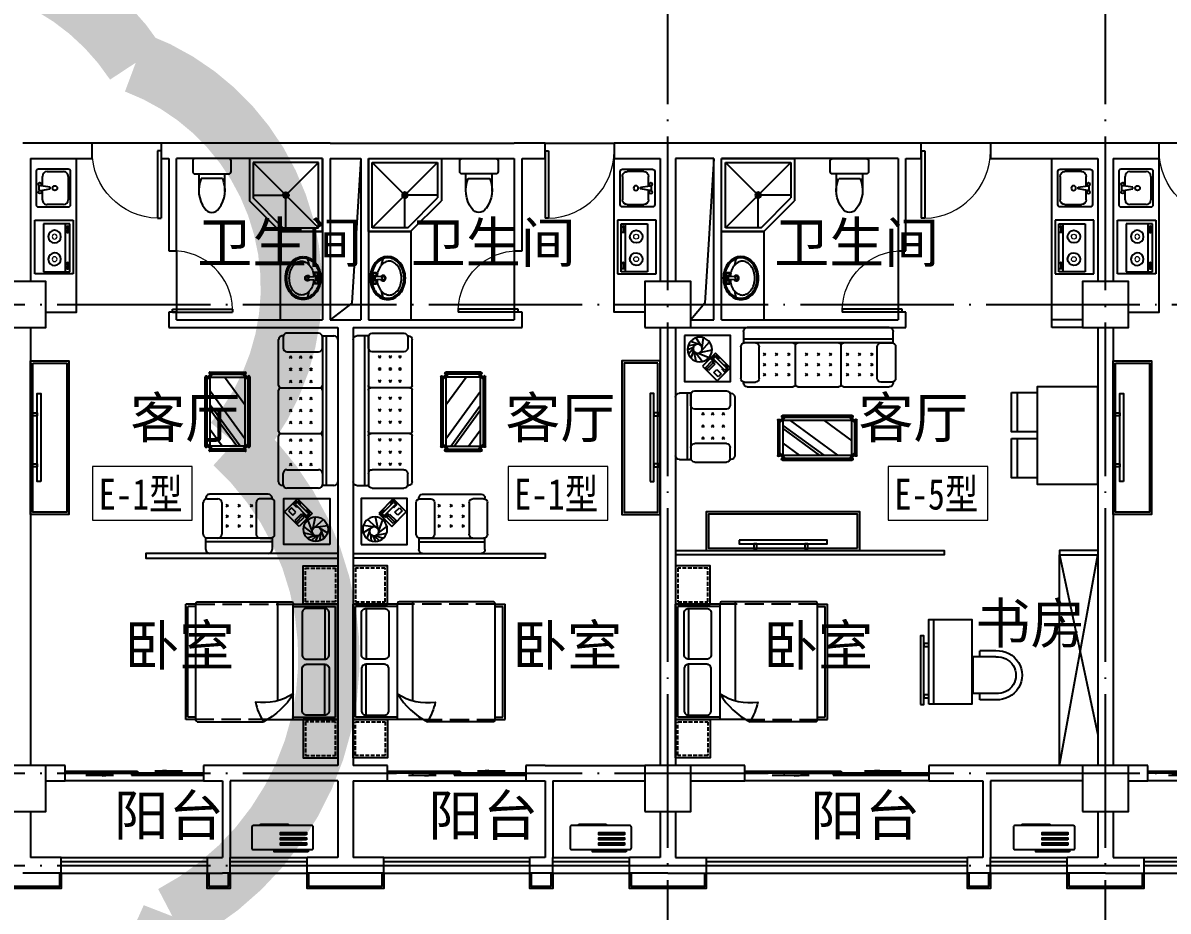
# Model space of a CAD drawing. Extents: x 122060 to 300410, y -425997 to -174060.
# Drawn here: x 162498 to 177412, y -340097 to -328535 of the extents above; entities that cross this region are included whole.
import ezdxf

# ---------------------------------------------------------------- set-up
doc = ezdxf.new("R2010")
doc.units = 0
doc.header["$LTSCALE"] = 1000
doc.header["$MEASUREMENT"] = 0
doc.linetypes.add('DASH', pattern=[0.35, 0.25, -0.1])
doc.linetypes.add('DOTE', pattern=[2.42, 2, -0.2, 0.02, -0.2])
doc.layers.get('0').update_dxf_attribs({"linetype": 'CONTINUOUS'})
for name, color, linetype in [('BALCONY', 6, 'CONTINUOUS'), ('DOTE', 1, 'CONTINUOUS'), ('WALL', 255, 'CONTINUOUS'), ('WINDOW', 4, 'CONTINUOUS'), ('WR-COLUMN', 255, 'CONTINUOUS'), ('WR-WALL', 255, 'CONTINUOUS'), ('低层建筑', 7, 'CONTINUOUS'), ('厨卫', 8, 'CONTINUOUS'), ('家具', 8, 'CONTINUOUS'), ('平面填充', 251, 'CONTINUOUS'), ('平面看线', 8, 'CONTINUOUS'), ('石材', 41, 'CONTINUOUS'), ('空调', 8, 'CONTINUOUS')]:
    doc.layers.add(name, color=color, linetype=linetype)
doc.layers.add('PUB_TEXT', color=7, linetype='CONTINUOUS', lineweight=0)
doc.styles.add('dim_font', font='SIMPLEX.shx', dxfattribs={"width": 0.8})
doc.styles.get("Standard").update_dxf_attribs({"font": 'GBENOR', "bigfont": 'GBCBIG'})
doc.styles.add('宋体', font='SimSun.ttf')
doc.styles.add('黑体', font='SIMHEI.TTF', dxfattribs={"width": 0.8})

# ---------------------------------------------------------------- blocks, each defined once
blk = doc.blocks.new('A$C2FB07499')
at = {"layer": '家具', "ltscale": 0.5}
blk.add_lwpolyline([(500, 0), (0, 0), (0, 2000), (500, 2000)], close=True, dxfattribs=at)
at = {"layer": '家具', "color": 251, "ltscale": 40}
for points in [[(470, 30), (30, 30), (30, 1970), (470, 1970)], [(368, 1572), (415, 1572), (415, 428), (368, 428)], [(415, 1381), (480, 1381), (480, 1343), (415, 1343)], [(415, 717), (480, 717), (480, 679), (415, 679)]]:
    blk.add_lwpolyline(points, close=True, dxfattribs=at)
blk = doc.blocks.new('safedgdhgfh')
at = {"layer": '厨卫', "linetype": 'Continuous'}
for p, q in [((-352, -356), (-352, 344)), ((-352, 344), (148, 344)), ((148, 344), (148, -356)), ((148, -356), (-352, -356))]:
    blk.add_line(p, q, dxfattribs=at)
at = {"layer": '厨卫'}
for p, q in [((103, 293), (-239, 293)), ((-239, 293), (-239, -330)), ((47, -330), (47, 293)), ((103, -330), (103, 293)), ((-239, -330), (103, -330))]:
    blk.add_line(p, q, dxfattribs=at)
at = {"layer": '厨卫', "lineweight": 13}
for p, q in [((70, 176), (81, 176)), ((71, 268), (81, 268)), ((96, 251), (79, 251)), ((79, 251), (79, 186)), ((79, 186), (96, 186)), ((96, 186), (96, 251)), ((70, -297), (81, -297)), ((71, -205), (81, -205)), ((79, -222), (79, -287)), ((96, -222), (79, -222)), ((79, -287), (96, -287)), ((96, -287), (96, -222))]:
    blk.add_line(p, q, dxfattribs=at)
for points in [[(71, 268, 0.259034), (67, 266, 0.076276), (63, 254, 0.036515), (60, 241, 0.026615), (59, 222, 0.026615), (60, 203, 0.036515), (63, 189, 0.076276), (67, 178, 0.259034), (71, 176, 0.078462), (72, 176, 0.056762)], [(81, 268, 0.259034), (78, 266, 0.076276), (73, 254, 0.036515), (71, 241, 0.026615), (70, 222, 0.026615), (71, 203, 0.036515), (73, 189, 0.076276), (78, 178, 0.259034), (81, 176, 0.259034), (85, 178, 0.056762), (89, 186, 0.036515)], [(91, 251, 0.008736), (90, 254, 0.076276), (85, 266, 0.259034), (81, 268, 0.259034)], [(71, -205, 0.259034), (67, -207, 0.076276), (63, -219, 0.036515), (60, -232, 0.026615), (59, -251, 0.026615), (60, -270, 0.036515), (63, -284, 0.076276), (67, -295, 0.259034), (71, -297, 0.078462), (72, -297, 0.056762)], [(81, -205, 0.259034), (78, -207, 0.076276), (73, -219, 0.036515), (71, -232, 0.026615), (70, -251, 0.026615), (71, -270, 0.036515), (73, -284, 0.076276), (78, -295, 0.259034), (81, -297, 0.259034), (85, -295, 0.056762), (89, -287, 0.036515)], [(91, -222, 0.008736), (90, -219, 0.076276), (85, -207, 0.259034), (81, -205, 0.259034)]]:
    blk.add_lwpolyline(points, format="xyb", dxfattribs=at)
at = {"layer": '厨卫', "linetype": 'Continuous'}
for centre, start, end in [((-94, 128), 270, 269.036), ((-94, -165), 90.964, 90)]:
    blk.add_arc(centre, 82.5, start, end, dxfattribs=at)
at = {"layer": '厨卫', "linetype": 'Continuous', "lineweight": 13}
for centre, start, end in [((-94, 128), 270, 269.3468), ((-94, -165), 90.6532, 90)]:
    blk.add_arc(centre, 31.6, start, end, dxfattribs=at)
blk = doc.blocks.new('dgfgf')
at = {"layer": '家具'}
blk.add_lwpolyline([(7597, -62676), (7147, -62676), (7147, -63176), (7597, -63176), (7597, -62676), (7517, -62676)], dxfattribs=at)
at = {"layer": '家具', "color": 251, "linetype": 'DASH', "ltscale": 0.2}
blk.add_lwpolyline([(7567, -62706), (7177, -62706), (7177, -63146), (7567, -63146)], close=True, dxfattribs=at)
blk = doc.blocks.new('A$C72813290')
at = {"layer": '家具'}
for p, q in [((579, 2000), (0, 2000)), ((0, 500), (0, 2000)), ((30, 530), (30, 1970)), ((579, 1970), (30, 1970)), ((170, 1945), (170, 1283)), ((579, 500), (579, 2010)), ((1830, 2030), (599, 2030)), ((779, 753), (779, 2030)), ((1850, 500), (1850, 2000)), ((1850, 2000), (1980, 2000)), ((1850, 1970), (1950, 1970)), ((1950, 530), (1950, 1970)), ((1980, 500), (1980, 2000)), ((170, 555), (170, 1217)), ((912, 500), (0, 500)), ((579, 530), (30, 530)), ((1830, 470), (967, 470)), ((1850, 530), (1950, 530)), ((1850, 500), (1980, 500))]:
    blk.add_line(p, q, dxfattribs=at)
at = {"layer": '家具', "linetype": 'DASH'}
for p, q in [((1850, 2000), (579, 2000)), ((912, 500), (1850, 500))]:
    blk.add_line(p, q, dxfattribs=at)
at = {"layer": '家具'}
for points in [[(170, 1945), (405, 1945, -0.414214), (465, 1885), (465, 1343, -0.414214), (405, 1283), (170, 1283, -0.414214), (110, 1343), (110, 1885, -0.414214)], [(170, 555), (405, 555, 0.414214), (465, 615), (465, 1157, 0.414214), (405, 1217), (170, 1217, 0.414214), (110, 1157), (110, 615, 0.414214)]]:
    blk.add_lwpolyline(points, format="xyb", close=True, dxfattribs=at)
blk.add_lwpolyline([(579, 833, 0.180302), (1071, 725, -0.088637), (967, 470, 28871.271551)], format="xyb", dxfattribs=at)
for centre, radius, start, end in [((599, 2010), 20, 90, 180), ((1819, 2001), 30.7, 357.6884, 69.6917), ((1392, 1313), 944, 210.6075, 243.2773), ((1819, 499), 30.7, 290.3566, 2.3152)]:
    blk.add_arc(centre, radius, start, end, dxfattribs=at)
blk.add_blockref('dgfgf', (-7147, 65176), dxfattribs=at)
at = {"layer": '家具', "xscale": -1, "rotation": 180}
blk.add_blockref('dgfgf', (-7147, -62676), dxfattribs=at)
blk = doc.blocks.new('asfdgdfhfgj')
at = {"layer": '家具'}
for p, q in [((253, 470), (-697, 470)), ((-697, 470), (-697, -80)), ((253, -480), (253, 470)), ((203, 420), (-647, 420)), ((-647, 420), (-647, -42)), ((-647, 420), (203, -430)), ((203, 420), (-196, 22)), ((203, -430), (203, 420)), ((-222, -5), (-222, 20)), ((-297, -480), (-697, -80)), ((-647, -5), (-260, -5)), ((-260, -430), (-647, -42)), ((-247, -5), (-222, -5)), ((-222, -5), (-197, -5)), ((-222, -30), (-222, -5)), ((-222, -430), (-222, -42)), ((-260, -430), (203, -430)), ((-297, -480), (253, -480))]:
    blk.add_line(p, q, dxfattribs=at)
for radius in [37.5, 25]:
    blk.add_circle((-222, -5), radius, dxfattribs=at)
blk = doc.blocks.new('asfdfgfhfg')
at = {"layer": '家具'}
for p, q in [((-4, 1795), (759, 1795)), ((-54, 1595), (-54, 1745)), ((-54, 1645), (809, 1645)), ((809, 1745), (809, 1592)), ((-87, 1545), (-87, 1134)), ((-54, 1595), (809, 1595)), ((102, 1595), (-37, 1595)), ((152, 1134), (152, 1545)), ((602, 1134), (602, 1545)), ((652, 1595), (792, 1595)), ((842, 1545), (842, 1134)), ((-575, 1274), (-405, 1443)), ((-386, 1406), (-471, 1321)), ((-452, 1302), (-367, 1387)), ((-433, 1283), (-348, 1368)), ((-405, 1443), (-216, 1255)), ((-348, 1368), (-386, 1406)), ((198, 1453), (229, 1423)), ((229, 1453), (198, 1423)), ((356, 1453), (386, 1423)), ((386, 1453), (356, 1423)), ((514, 1453), (544, 1423)), ((544, 1453), (514, 1423)), ((-386, 1085), (-575, 1274)), ((-556, 1274), (-509, 1227)), ((-504, 1326), (-551, 1278)), ((-551, 1278), (-509, 1236)), ((-532, 1278), (-504, 1307)), ((-532, 1278), (-381, 1128)), ((-509, 1236), (-499, 1245)), ((-509, 1227), (-495, 1241)), ((-462, 1283), (-504, 1326)), ((-353, 1156), (-504, 1307)), ((-452, 1283), (-499, 1330)), ((-471, 1321), (-433, 1283)), ((-471, 1274), (-462, 1283)), ((-466, 1269), (-452, 1283)), ((-216, 1255), (-386, 1085)), ((-386, 1189), (-377, 1198)), ((-377, 1198), (-334, 1156)), ((-325, 1297), (-363, 1260)), ((-363, 1260), (-306, 1203)), ((-268, 1241), (-325, 1297)), ((-306, 1203), (-268, 1241)), ((198, 1326), (229, 1296)), ((229, 1326), (198, 1296)), ((356, 1326), (386, 1296)), ((386, 1326), (356, 1296)), ((514, 1326), (544, 1296)), ((544, 1326), (514, 1296)), ((-424, 1151), (-414, 1161)), ((-381, 1109), (-424, 1151)), ((-334, 1156), (-381, 1109)), ((-381, 1128), (-353, 1156)), ((-54, 1084), (-54, 1075)), ((-37, 1084), (102, 1084)), ((198, 1189), (229, 1159)), ((229, 1189), (198, 1159)), ((386, 1189), (356, 1159)), ((356, 1189), (386, 1159)), ((514, 1189), (544, 1159)), ((544, 1189), (514, 1159)), ((792, 1084), (652, 1084)), ((809, 1084), (809, 1075)), ((-859, 912), (-706, 912)), ((-759, -1038), (-759, 912)), ((-709, -1038), (-709, 912)), ((-709, 755), (-709, 896)), ((-659, 946), (-247, 946)), ((-197, 912), (-189, 912)), ((-197, 896), (-197, 755)), ((-4, 1025), (759, 1025)), ((-909, -988), (-909, 862)), ((-139, 862), (-139, 264)), ((-247, 705), (-659, 705)), ((-546, 651), (-576, 620)), ((-546, 620), (-576, 651)), ((-409, 651), (-439, 620)), ((-409, 620), (-439, 651)), ((-282, 651), (-312, 620)), ((-282, 620), (-312, 651)), ((-546, 463), (-576, 493)), ((-546, 493), (-576, 463)), ((-409, 493), (-439, 463)), ((-409, 463), (-439, 493)), ((-282, 493), (-312, 463)), ((-282, 463), (-312, 493)), ((287, 455), (287, 450)), ((297, 465), (756, 465)), ((766, 455), (766, 450)), ((-546, 335), (-576, 305)), ((-546, 305), (-576, 335)), ((-409, 335), (-439, 305)), ((-409, 305), (-439, 335)), ((-282, 335), (-312, 305)), ((-282, 305), (-312, 335)), ((236, -505), (236, 404)), ((246, 414), (251, 414)), ((261, 368), (333, 440)), ((261, 396), (305, 440)), ((261, -505), (261, 404)), ((297, 440), (756, 440)), ((301, 305), (751, -315)), ((364, 400), (751, -134)), ((407, 400), (751, -75)), ((595, 400), (751, 185)), ((791, 368), (719, 440)), ((791, 396), (747, 440)), ((791, 404), (791, -505)), ((806, 414), (801, 414)), ((816, 404), (816, -505)), ((-169, 235), (-679, 235)), ((-139, 206), (-139, -332)), ((-546, 75), (-576, 105)), ((-546, 105), (-576, 75)), ((-409, 75), (-439, 105)), ((-409, 105), (-439, 75)), ((-282, 75), (-312, 105)), ((-282, 105), (-312, 75)), ((-546, -52), (-576, -82)), ((-546, -82), (-576, -52)), ((-409, -82), (-439, -52)), ((-409, -52), (-439, -82)), ((-282, -82), (-312, -52)), ((-282, -52), (-312, -82)), ((301, -138), (565, -500)), ((-546, -240), (-576, -210)), ((-546, -210), (-576, -240)), ((-409, -240), (-439, -210)), ((-409, -210), (-439, -240)), ((-282, -240), (-312, -210)), ((-282, -210), (-312, -240)), ((-169, -361), (-679, -361)), ((-546, -431), (-576, -461)), ((-546, -461), (-576, -431)), ((-409, -431), (-439, -461)), ((-409, -461), (-439, -431)), ((-282, -431), (-312, -461)), ((-282, -461), (-312, -431)), ((-139, -390), (-139, -988)), ((-546, -619), (-576, -588)), ((-546, -588), (-576, -619)), ((-409, -588), (-439, -619)), ((-409, -619), (-439, -588)), ((-282, -588), (-312, -619)), ((-282, -619), (-312, -588)), ((246, -515), (251, -515)), ((261, -468), (333, -540)), ((261, -496), (305, -540)), ((287, -555), (287, -550)), ((756, -540), (297, -540)), ((756, -565), (297, -565)), ((791, -468), (719, -540)), ((791, -496), (747, -540)), ((766, -555), (766, -550)), ((806, -515), (801, -515)), ((-709, -881), (-709, -1021)), ((-247, -831), (-659, -831)), ((-546, -746), (-576, -776)), ((-546, -776), (-576, -746)), ((-409, -746), (-439, -776)), ((-409, -776), (-439, -746)), ((-282, -746), (-312, -776)), ((-282, -776), (-312, -746)), ((-197, -1021), (-197, -881)), ((-709, -1038), (-859, -1038)), ((-197, -1038), (-189, -1038)), ((-659, -1071), (-247, -1071))]:
    blk.add_line(p, q, dxfattribs=at)
at = {"layer": '家具', "color": 6}
for p, q in [((-677, 1466), (-777, 1525)), ((-694, 1502), (-729, 1600)), ((-683, 1543), (-673, 1632)), ((-651, 1566), (-616, 1640)), ((-632, 1568), (-564, 1629)), ((-611, 1564), (-511, 1595)), ((-598, 1556), (-471, 1530)), ((-581, 1533), (-467, 1445)), ((-575, 1501), (-521, 1357)), ((-649, 1450), (-776, 1433)), ((-609, 1454), (-722, 1355)), ((-583, 1478), (-618, 1320))]:
    blk.add_line(p, q, dxfattribs=at)
at = {"layer": '家具'}
for points in [[(-805, 1679), (-205, 1679), (-205, 1079), (-805, 1079)], [(301, 400), (751, 400), (751, -500), (301, -500)]]:
    blk.add_lwpolyline(points, close=True, dxfattribs=at)
at = {"layer": '家具', "color": 6}
for centre, radius in [((-623, 1480), 160), ((-634, 1508), 60)]:
    blk.add_circle(centre, radius, dxfattribs=at)
at = {"layer": '家具'}
for centre, radius, start, end in [((-4, 1745), 50, 90, 180), ((759, 1745), 50, 0, 90), ((-37, 1545), 50, 90, 180), ((102, 1545), 50, 0, 90), ((652, 1545), 50, 90, 180), ((792, 1545), 50, 0, 90), ((-37, 1134), 50, 180, 270), ((-4, 1075), 50, 180, 270), ((102, 1134), 50, 270, 0), ((652, 1134), 50, 180, 270), ((759, 1075), 50, 270, 0), ((792, 1134), 50, 270, 0), ((-859, 862), 50, 90, 180), ((-659, 896), 50, 90, 180), ((-247, 896), 50, 0, 90), ((-189, 862), 50, 0, 90), ((-659, 755), 50, 180, 270), ((-247, 755), 50, 270, 0), ((297, 455), 10, 90, 180), ((297, 450), 10, 180, 270), ((756, 455), 10, 0, 90), ((756, 450), 10, 270, 0), ((246, 404), 10, 90, 180), ((251, 404), 10, 0, 90), ((801, 404), 10, 90, 180), ((806, 404), 10, 0, 90), ((-679, 265), 30, 180, 270), ((-679, 205), 30, 90, 180), ((-169, 265), 30, 270, 0), ((-169, 205), 30, 0, 90), ((-679, -331), 30, 180, 270), ((-679, -391), 30, 90, 180), ((-169, -331), 30, 270, 0), ((-169, -391), 30, 0, 90), ((246, -505), 10, 180, 270), ((251, -505), 10, 270, 0), ((297, -550), 10, 90, 180), ((297, -555), 10, 180, 270), ((756, -550), 10, 0, 90), ((756, -555), 10, 270, 0), ((801, -505), 10, 180, 270), ((806, -505), 10, 270, 0), ((-659, -881), 50, 90, 180), ((-247, -881), 50, 0, 90), ((-859, -988), 50, 180, 270), ((-659, -1021), 50, 180, 270), ((-247, -1021), 50, 270, 0), ((-189, -988), 50, 270, 0)]:
    blk.add_arc(centre, radius, start, end, dxfattribs=at)
at = {"layer": '家具', "style": 'dim_font', "width": 0.8, "flags": 9}
for tag, p, rotation in [('YSIZE', (377, 1795), 180), ('XSIZE', (377, 1795), 180), ('YSIZE', (-909, -63), 270), ('XSIZE', (-909, -63), 270)]:
    blk.add_attdef(tag, p, '', height=0.5, rotation=rotation, dxfattribs=at)
blk = doc.blocks.new('空调机')
at = {"layer": '空调', "color": 8}
for p, q in [((2416486, -275315), (2416486, -275325)), ((2416849, -275305), (2416496, -275305)), ((2416859, -275325), (2416859, -275315))]:
    blk.add_line(p, q, dxfattribs=at)
blk.add_lwpolyline([(2416186, -275325), (2416946, -275325, -0.414214), (2416966, -275345), (2416966, -275615, -0.414214), (2416946, -275635), (2416186, -275635, -0.414214), (2416166, -275615), (2416166, -275345, -0.414214)], format="xyb", close=True, dxfattribs=at)
for points in [[(2416256, -275445), (2416592, -275445), (2416592, -275416), (2416256, -275416)], [(2416256, -275511), (2416592, -275511), (2416592, -275482), (2416256, -275482)], [(2416256, -275577), (2416592, -275577), (2416592, -275548), (2416256, -275548)], [(2416235, -275664), (2416675, -275664), (2416675, -275649), (2416235, -275649)]]:
    blk.add_lwpolyline(points, close=True, dxfattribs=at)
for centre, start, end in [((2416496, -275315), 90, 180), ((2416849, -275315), 0, 90)]:
    blk.add_arc(centre, 10, start, end, dxfattribs=at)
blk = doc.blocks.new('asfrdsgdfh')
at = {"layer": '家具'}
for p, q in [((550, 564), (550, 53)), ((550, -36), (550, -547))]:
    blk.add_line(p, q, dxfattribs=at)
for points in [[(-502, 636), (291, 636), (291, -628), (-502, -628), (-502, 636)], [(622, 564), (291, 564)], [(291, 53), (622, 53), (622, 564)], [(622, -36), (291, -36)], [(291, -547), (622, -547), (622, -36)]]:
    blk.add_lwpolyline(points, dxfattribs=at)
blk = doc.blocks.new('dsgfhgjk')
at = {"layer": '家具', "color": 251, "ltscale": 40}
for points in [[(-82, -653), (-129, -653), (-129, 241), (-82, 241)], [(-129, 102), (-194, 102), (-194, 141), (-129, 141)], [(-129, -562), (-194, -562), (-194, -523), (-129, -523)]]:
    blk.add_lwpolyline(points, close=True, dxfattribs=at)
blk = doc.blocks.new('_FZHK')
blk.add_lwpolyline([(-0.5, -0.5), (0.5, -0.5), (0.5, 0.5), (-0.5, 0.5)], close=True)
blk = doc.blocks.new('$DorLib2D$00000001')
for p, q in [((0.45, 0.975), (0.5, 0.975)), ((0.45, 0), (0.45, 0.975)), ((0.5, 0), (0.5, 0.975)), ((0.5, 0), (0.45, 0))]:
    blk.add_line(p, q)
at = {"lineweight": 13}
blk.add_arc((0.475, 0), 0.975, 91.4693, 180, dxfattribs=at)
blk = doc.blocks.new('$plan$00000356')
at = {"color": 0, "linetype": 'ByBlock'}
for p, q in [((215, 0), (-215, 0)), ((-245, -31), (-245, -419)), ((-215, -358), (-215, -143)), ((-153, -82), (-26, -82)), ((-31, -41), (31, -41)), ((-31, -61), (-10, -184)), ((10, -184), (31, -61)), ((26, -82), (153, -82)), ((215, -143), (215, -358)), ((245, -419), (245, -31)), ((-10, -184), (10, -184)), ((153, -419), (-153, -419)), ((-215, -450), (215, -450))]:
    blk.add_line(p, q, dxfattribs=at)
for centre, radius in [((-51, -51), 20.5), ((51, -51), 20.5), ((0, -245), 30.7)]:
    blk.add_circle(centre, radius, dxfattribs=at)
for centre, radius, start, end in [((-215, -31), 30.7, 90, 180), ((-153, -143), 61.4, 90, 180), ((153, -143), 61.4, 0, 90), ((215, -31), 30.7, 0, 90), ((-215, -419), 30.7, 180, 270), ((-153, -358), 61.4, 180, 270), ((153, -358), 61.4, 270, 0), ((215, -419), 30.7, 270, 0)]:
    blk.add_arc(centre, radius, start, end, dxfattribs=at)
blk = doc.blocks.new('$plan$00001613')
at = {"layer": '厨卫'}
for p, q in [((-200, 170), (-200, -170)), ((-260, -140), (-260, 140))]:
    blk.add_line(p, q, dxfattribs=at)
blk.add_lwpolyline([(-430, -170), (-200, -170), (-200, -220, 0.414214), (-170, -250), (-30, -250, 0.414214), (0, -220), (0, 220, 0.414214), (-30, 250), (-170, 250, 0.414214), (-200, 220), (-200, 170), (-430, 170)], format="xyb", dxfattribs=at)
for centre, radius, start, end in [((-413, -227), 398, 67.4505, 126.6381), ((-590, 0), 110, 123.4509, 236.5491), ((-413, 227), 398, 233.3619, 292.5495)]:
    blk.add_arc(centre, radius, start, end, dxfattribs=at)
blk = doc.blocks.new('$plan$00001629')
for p, q in [((-75, -35), (-75, -85)), ((-75, -35), (75, -35)), ((-75, -85), (-21, -85)), ((-16, -146), (-25, -35)), ((16, -146), (25, -35)), ((21, -85), (75, -85)), ((75, -35), (75, -85)), ((-252, -170), (-172, -150)), ((172, -150), (252, -170))]:
    blk.add_line(p, q)
for centre, radius in [((-50, -60), 20), ((1, -60), 10), ((50, -60), 20)]:
    blk.add_circle(centre, radius)
for centre, radius, start, end in [((0, -340), 340, 90, 108.7907), ((0, -340), 340, 71.2093, 90), ((-90, -230), 190, 153.24, 180), ((-46, -252), 239, 129.4007, 153.24), ((-46, -252), 222, 129.4007, 153.24), ((-53, -278), 174, 126.0274, 150.3366), ((-18, -286), 283, 108.7907, 129.4007), ((-18, -286), 266, 108.7907, 129.4007), ((-21, -322), 229, 106.7647, 126.0274), ((0, -340), 323, 90, 108.7907), ((0, -391), 301, 93.9271, 106.7647), ((0, -170), 35, 118.7783, 61.2217), ((0, -146), 16.3, 180, 0), ((0, -340), 323, 71.2093, 90), ((0, -391), 301, 73.2353, 86.0729), ((21, -322), 229, 53.9726, 73.2353), ((18, -286), 266, 50.5993, 71.2093), ((18, -286), 283, 50.5993, 71.2093), ((53, -278), 174, 29.6634, 53.9726), ((46, -252), 222, 26.76, 50.5993), ((46, -252), 239, 26.76, 50.5993), ((90, -230), 190, 0, 26.76), ((-90, -230), 190, 180, 206.76), ((-90, -230), 173, 153.24, 180), ((-90, -230), 173, 180, 206.76), ((-102, -250), 118, 150.3366, 180), ((-102, -250), 118, 180, 209.6634), ((0, -170), 25, 129.0728, 50.9272), ((102, -250), 118, 0, 29.6634), ((102, -250), 118, 330.3366, 0), ((90, -230), 173, 0, 26.76), ((90, -230), 173, 333.24, 0), ((90, -230), 190, 333.24, 0), ((-46, -208), 239, 206.76, 230.5993), ((-46, -208), 222, 206.76, 230.5993), ((-53, -222), 174, 209.6634, 233.9726), ((-18, -174), 283, 230.5993, 251.2093), ((-18, -174), 266, 230.5993, 251.2093), ((-21, -178), 229, 233.9726, 253.2353), ((0, -120), 340, 251.2093, 270), ((0, -120), 323, 251.2093, 270), ((0, -109), 301, 253.2353, 270), ((0, -109), 301, 270, 286.7647), ((0, -120), 323, 270, 288.7907), ((0, -120), 340, 270, 288.7907), ((21, -178), 229, 286.7647, 306.0274), ((18, -174), 266, 288.7907, 309.4007), ((18, -174), 283, 288.7907, 309.4007), ((53, -222), 174, 306.0274, 330.3366), ((46, -208), 222, 309.4007, 333.24), ((46, -208), 239, 309.4007, 333.24)]:
    blk.add_arc(centre, radius, start, end)
blk = doc.blocks.new('$DorLib2D$00000131')
at = {"color": 0, "linetype": 'Continuous'}
for p, q in [((0.15, 0.125), (0.2319, 0.1973)), ((0.2319, 0.1973), (0.2319, 0.125)), ((-0.5, 0.125), (-0.5, 0)), ((0.0192, 0.125), (-0.5, 0.125)), ((0.0192, 0), (0.0192, 0.125)), ((0.35, 0.125), (0.15, 0.125)), ((-0.5, 0), (0.0192, 0)), ((-0.024, 0), (0.5, 0)), ((-0.024, -0.125), (-0.024, 0)), ((0.5, 0), (0.5, -0.125)), ((-0.35, -0.125), (-0.15, -0.125)), ((-0.2319, -0.1973), (-0.2319, -0.125)), ((-0.15, -0.125), (-0.2319, -0.1973)), ((0.5, -0.125), (-0.024, -0.125))]:
    blk.add_line(p, q, dxfattribs=at)
blk = doc.blocks.new('$plan$00000301')
for p, q in [((-319, 296), (-319, 84)), ((-239, 296), (-239, 0)), ((239, 296), (239, 0)), ((319, 296), (319, 84)), ((-319, 84), (-239, 84)), ((-239, 0), (239, 0)), ((239, 84), (319, 84))]:
    blk.add_line(p, q)
for radius, start, end in [(320, 356.4494, 183.5506), (240, 355.2636, 184.7364)]:
    blk.add_arc((0, 316), radius, start, end)
at = {"width": 0.8, "flags": 9}
for tag in ['YSIZE', 'XSIZE', 'XSIZE', 'YSIZE']:
    blk.add_attdef(tag, (0, 0), '', height=0.5, dxfattribs=at)

msp = doc.modelspace()

# ---------------------------------------------------------------- linework, layer by layer
at = {"layer": 'BALCONY', "color": 8}
for p, q in [((162998.2, -339401.1), (164898.2, -339401.1)), ((165198.2, -339401.1), (166198.2, -339401.1)), ((167198.2, -339401.1), (169098.2, -339401.1)), ((169398.2, -339401.1), (170398.2, -339401.1)), ((171398.2, -339401.1), (174798.2, -339401.1)), ((175098.2, -339401.1), (176098.2, -339401.1)), ((177098.2, -339401.1), (178998.2, -339401.1)), ((162998.2, -339601.1), (164898.2, -339601.1)), ((165198.2, -339601.1), (166198.2, -339601.1)), ((167198.2, -339601.1), (169098.2, -339601.1)), ((169398.2, -339601.1), (170398.2, -339601.1)), ((171398.2, -339601.1), (174798.2, -339601.1)), ((175098.2, -339601.1), (176098.2, -339601.1)), ((177098.2, -339601.1), (178998.2, -339601.1))]:
    msp.add_line(p, q, dxfattribs=at)
at = {"layer": 'BALCONY'}
for p, q in [((162998.2, -339451.1), (164898.2, -339451.1)), ((162998.2, -339501.1), (164898.2, -339501.1)), ((165198.2, -339451.1), (166198.2, -339451.1)), ((165198.2, -339501.1), (166198.2, -339501.1)), ((167198.2, -339451.1), (169098.2, -339451.1)), ((167198.2, -339501.1), (169098.2, -339501.1)), ((169398.2, -339451.1), (170398.2, -339451.1)), ((169398.2, -339501.1), (170398.2, -339501.1)), ((171398.2, -339451.1), (174798.2, -339451.1)), ((171398.2, -339501.1), (174798.2, -339501.1)), ((175098.2, -339451.1), (176098.2, -339451.1)), ((175098.2, -339501.1), (176098.2, -339501.1)), ((177098.2, -339451.1), (178998.2, -339451.1)), ((177098.2, -339501.1), (178998.2, -339501.1))]:
    msp.add_line(p, q, dxfattribs=at)
at = {"layer": 'DOTE', "linetype": 'DOTE'}
for p, q in [((170898.2, -341693.9), (170898.2, -316272.1)), ((176598.2, -341693.9), (176598.2, -316272.1)), ((150843.1, -332201.1), (251549.9, -332201.1)), ((150843.1, -338301.1), (251549.9, -338301.1)), ((150843.1, -339501.1), (251549.9, -339501.1))]:
    msp.add_line(p, q, dxfattribs=at)
at = {"layer": 'PUB_TEXT'}
for points in [[(164704.4, -334308.6), (163404.4, -334308.6), (163404.4, -335008.6), (164704.4, -335008.6)], [(170116.6, -334308.6), (168816.6, -334308.6), (168816.6, -335008.6), (170116.6, -335008.6)], [(175066.6, -334308.6), (173766.6, -334308.6), (173766.6, -335008.6), (175066.6, -335008.6)]]:
    msp.add_lwpolyline(points, close=True, dxfattribs=at)
at = {"layer": 'WALL'}
for p, q in [((163398.2, -330101.1), (162498.2, -330101.1)), ((163398.2, -330301.1), (163398.2, -330101.1)), ((164498.2, -330101.1), (164298.2, -330101.1)), ((164298.2, -330101.1), (164298.2, -330301.1)), ((166498.2, -330101.1), (164498.2, -330101.1)), ((166498.2, -330101.1), (166898.2, -330101.1)), ((166898.2, -330101.1), (168898.2, -330101.1)), ((169298.2, -330101.1), (168898.2, -330101.1)), ((169298.2, -330301.1), (169298.2, -330101.1)), ((170898.2, -330101.1), (170198.2, -330101.1)), ((170198.2, -330101.1), (170198.2, -330301.1)), ((171498.2, -330101.1), (170898.2, -330101.1)), ((173898.2, -330101.1), (171498.2, -330101.1)), ((174198.2, -330101.1), (173898.2, -330101.1)), ((174198.2, -330301.1), (174198.2, -330101.1)), ((176598.2, -330101.1), (175098.2, -330101.1)), ((175098.2, -330101.1), (175098.2, -330301.1)), ((177298.2, -330101.1), (176598.2, -330101.1)), ((177298.2, -330301.1), (177298.2, -330101.1)), ((162598.2, -330301.1), (163398.2, -330301.1)), ((164298.2, -330301.1), (164398.2, -330301.1)), ((164398.2, -330301.1), (164398.2, -331501.1)), ((164498.2, -331501.1), (164498.2, -330301.1)), ((166398.2, -330301.1), (164498.2, -330301.1)), ((166398.2, -330301.1), (166398.2, -332401.1)), ((166498.2, -330301.1), (166898.2, -330301.1)), ((166498.2, -330301.1), (166498.2, -332401.1)), ((166898.2, -330301.1), (166898.2, -332401.1)), ((166998.2, -330301.1), (166998.2, -332401.1)), ((166998.2, -330301.1), (168898.2, -330301.1)), ((168898.2, -330301.1), (168898.2, -331501.1)), ((168998.2, -331501.1), (168998.2, -330301.1)), ((168998.2, -330301.1), (169298.2, -330301.1)), ((170198.2, -330301.1), (170798.2, -330301.1)), ((171498.2, -330301.1), (170998.2, -330301.1)), ((173898.2, -330301.1), (171598.2, -330301.1)), ((173898.2, -330301.1), (173898.2, -331501.1)), ((173998.2, -330301.1), (174198.2, -330301.1)), ((173998.2, -331501.1), (173998.2, -330301.1)), ((175098.2, -330301.1), (176498.2, -330301.1)), ((176698.2, -330301.1), (177298.2, -330301.1)), ((164398.2, -331501.1), (164498.2, -331501.1)), ((168898.2, -331501.1), (168998.2, -331501.1)), ((173898.2, -331501.1), (173998.2, -331501.1)), ((164498.2, -332301.1), (164398.2, -332301.1)), ((164398.2, -332301.1), (164398.2, -332501.1)), ((164498.2, -332401.1), (164498.2, -332301.1)), ((164498.2, -332401.1), (166398.2, -332401.1)), ((166498.2, -332401.1), (166698.2, -332401.1)), ((166698.2, -332401.1), (166898.2, -332401.1)), ((166998.2, -332401.1), (168898.2, -332401.1)), ((168998.2, -332301.1), (168898.2, -332301.1)), ((168898.2, -332301.1), (168898.2, -332401.1)), ((168998.2, -332501.1), (168998.2, -332301.1)), ((171198.2, -332401.1), (171498.2, -332401.1)), ((171598.2, -332401.1), (173898.2, -332401.1)), ((173998.2, -332301.1), (173898.2, -332301.1)), ((173898.2, -332301.1), (173898.2, -332401.1)), ((173998.2, -332501.1), (173998.2, -332301.1)), ((176298.2, -332401.1), (175898.2, -332401.1)), ((175898.2, -332501.1), (175898.2, -332401.1)), ((164398.2, -332501.1), (166498.2, -332501.1)), ((166498.2, -332501.1), (166598.2, -332501.1)), ((166598.2, -332501.1), (166598.2, -338201.1)), ((166798.2, -332501.1), (166798.2, -338201.1)), ((166798.2, -332501.1), (166898.2, -332501.1)), ((166898.2, -332501.1), (168998.2, -332501.1)), ((171198.2, -332501.1), (171498.2, -332501.1)), ((171498.2, -332501.1), (173998.2, -332501.1)), ((176298.2, -332501.1), (175898.2, -332501.1)), ((163048.2, -338201.1), (162798.2, -338201.1)), ((163048.2, -338401.1), (163048.2, -338201.1)), ((165098.2, -338201.1), (164848.2, -338201.1)), ((164848.2, -338201.1), (164848.2, -338401.1)), ((166598.2, -338201.1), (165098.2, -338201.1)), ((167248.2, -338201.1), (166798.2, -338201.1)), ((167248.2, -338401.1), (167248.2, -338201.1)), ((169298.2, -338201.1), (169048.2, -338201.1)), ((169048.2, -338201.1), (169048.2, -338401.1)), ((169298.2, -338201.1), (170598.2, -338201.1)), ((171898.2, -338201.1), (171198.2, -338201.1)), ((171898.2, -338401.1), (171898.2, -338201.1)), ((174998.2, -338201.1), (174298.2, -338201.1)), ((174298.2, -338201.1), (174298.2, -338401.1)), ((176298.2, -338201.1), (174998.2, -338201.1)), ((177148.2, -338201.1), (176898.2, -338201.1)), ((177148.2, -338401.1), (177148.2, -338201.1)), ((162798.2, -338401.1), (163048.2, -338401.1)), ((164848.2, -338401.1), (165098.2, -338401.1)), ((166598.2, -338401.1), (165198.2, -338401.1)), ((166598.2, -338401.1), (166598.2, -339401.1)), ((166798.2, -338401.1), (167248.2, -338401.1)), ((166798.2, -338401.1), (166798.2, -339401.1)), ((169048.2, -338401.1), (169298.2, -338401.1)), ((169398.2, -338401.1), (170598.2, -338401.1)), ((171198.2, -338401.1), (171898.2, -338401.1)), ((174298.2, -338401.1), (174998.2, -338401.1)), ((176298.2, -338401.1), (175098.2, -338401.1)), ((176898.2, -338401.1), (177148.2, -338401.1))]:
    msp.add_line(p, q, dxfattribs=at)
for points in [[(170998.2, -335401.1), (174498.2, -335401.1), (174498.2, -335461.1), (170998.2, -335461.1)], [(176498.2, -335401.1), (175998.2, -335401.1), (175998.2, -335461.1), (176498.2, -335461.1)], [(166598.2, -335441.1), (164098.2, -335441.1), (164098.2, -335501.1), (166598.2, -335501.1)], [(166798.2, -335441.1), (169298.2, -335441.1), (169298.2, -335501.1), (166798.2, -335501.1)], [(174298.2, -337401.1), (174298.2, -336301.1), (174358.2, -336301.1), (174358.2, -337401.1), (174298.2, -337401.1)]]:
    msp.add_lwpolyline(points, dxfattribs=at)
at = {"layer": 'WINDOW'}
for p, q in [((164298.2, -330101.1), (163398.2, -330101.1)), ((169298.2, -330101.1), (170198.2, -330101.1)), ((175098.2, -330101.1), (174198.2, -330101.1)), ((178198.2, -330101.1), (177298.2, -330101.1)), ((164498.2, -331501.1), (164498.2, -332301.1)), ((168898.2, -331501.1), (168898.2, -332301.1)), ((173898.2, -331501.1), (173898.2, -332301.1)), ((164848.2, -338401.1), (163048.2, -338401.1)), ((167248.2, -338401.1), (169048.2, -338401.1)), ((174298.2, -338401.1), (171898.2, -338401.1)), ((178948.2, -338401.1), (177148.2, -338401.1))]:
    msp.add_line(p, q, dxfattribs=at)
at = {"layer": 'WR-WALL'}
for p, q in [((162598.2, -330301.1), (162598.2, -331901.1)), ((170798.2, -330301.1), (170798.2, -331901.1)), ((170998.2, -330301.1), (170998.2, -331901.1)), ((171498.2, -332401.1), (171498.2, -330301.1)), ((171598.2, -332401.1), (171598.2, -330301.1)), ((176498.2, -330301.1), (176498.2, -331901.1)), ((176698.2, -330301.1), (176698.2, -331901.1)), ((162598.2, -332501.1), (162598.2, -335101.1)), ((170798.2, -332501.1), (170798.2, -338201.1)), ((170998.2, -332501.1), (170998.2, -338201.1)), ((176498.2, -332501.1), (176498.2, -338201.1)), ((176698.2, -332501.1), (176698.2, -338201.1)), ((162598.2, -335101.1), (162598.2, -338201.1)), ((165098.2, -338401.1), (165098.2, -339401.1)), ((165198.2, -338401.1), (165198.2, -339401.1)), ((169298.2, -338401.1), (169298.2, -339401.1)), ((169398.2, -338401.1), (169398.2, -339401.1)), ((174998.2, -338401.1), (174998.2, -339401.1)), ((175098.2, -338401.1), (175098.2, -339401.1)), ((162598.2, -338801.1), (162598.2, -339401.1)), ((170798.2, -338801.1), (170798.2, -339401.1)), ((170998.2, -338801.1), (170998.2, -339401.1)), ((176498.2, -338801.1), (176498.2, -339401.1)), ((176698.2, -338801.1), (176698.2, -339401.1)), ((162998.2, -339401.1), (162598.2, -339401.1)), ((162998.2, -339601.1), (162998.2, -339401.1)), ((164898.2, -339401.1), (165098.2, -339401.1)), ((164898.2, -339401.1), (164898.2, -339601.1)), ((165198.2, -339401.1), (165198.2, -339401.1)), ((165198.2, -339601.1), (165198.2, -339401.1)), ((166598.2, -339401.1), (166198.2, -339401.1)), ((166198.2, -339601.1), (166198.2, -339401.1)), ((167198.2, -339401.1), (166798.2, -339401.1)), ((167198.2, -339601.1), (167198.2, -339401.1)), ((169298.2, -339401.1), (169098.2, -339401.1)), ((169098.2, -339601.1), (169098.2, -339401.1)), ((169398.2, -339401.1), (169398.2, -339401.1)), ((169398.2, -339601.1), (169398.2, -339401.1)), ((170798.2, -339401.1), (170398.2, -339401.1)), ((170398.2, -339601.1), (170398.2, -339401.1)), ((170998.2, -339401.1), (171398.2, -339401.1)), ((171398.2, -339401.1), (171398.2, -339601.1)), ((174998.2, -339401.1), (174798.2, -339401.1)), ((174798.2, -339601.1), (174798.2, -339401.1)), ((175098.2, -339401.1), (175098.2, -339401.1)), ((175098.2, -339601.1), (175098.2, -339401.1)), ((176498.2, -339401.1), (176098.2, -339401.1)), ((176098.2, -339601.1), (176098.2, -339401.1)), ((176698.2, -339401.1), (177098.2, -339401.1)), ((177098.2, -339401.1), (177098.2, -339601.1)), ((162998.2, -339601.1), (162498.2, -339601.1)), ((164898.2, -339601.1), (165098.2, -339601.1)), ((165198.2, -339601.1), (165098.2, -339601.1)), ((166698.2, -339601.1), (166198.2, -339601.1)), ((167198.2, -339601.1), (166698.2, -339601.1)), ((169298.2, -339601.1), (169098.2, -339601.1)), ((169398.2, -339601.1), (169298.2, -339601.1)), ((170898.2, -339601.1), (170398.2, -339601.1)), ((170898.2, -339601.1), (171398.2, -339601.1)), ((174998.2, -339601.1), (174798.2, -339601.1)), ((175098.2, -339601.1), (174998.2, -339601.1)), ((176598.2, -339601.1), (176098.2, -339601.1)), ((176598.2, -339601.1), (177098.2, -339601.1))]:
    msp.add_line(p, q, dxfattribs=at)
at = {"layer": '厨卫'}
for points in [[(166398.2, -331251.1), (165848.2, -331251.1), (165848.2, -332401.1)], [(166998.2, -331251.1), (167548.2, -331251.1), (167548.2, -332401.1)]]:
    msp.add_lwpolyline(points, dxfattribs=at)
at = {"layer": '厨卫', "elevation": 0}
msp.add_lwpolyline([(171598.2, -331251.1), (172148.2, -331251.1), (172148.2, -332401.1)], dxfattribs=at)
at = {"layer": '家具'}
for p, q in [((175998.2, -338201.1), (175998.2, -335461.1)), ((175998.2, -335461.1), (176498.2, -337801.1)), ((175998.2, -338201.1), (176498.2, -335461.1))]:
    msp.add_line(p, q, dxfattribs=at)
for points in [[(162798.2, -332301.1), (163198.2, -332301.1), (163198.2, -330301.1)], [(170598.2, -332301.1), (170198.2, -332301.1), (170198.2, -330301.1)], [(175898.2, -332401.1), (175898.2, -330301.1)], [(176898.2, -332301.1), (177298.2, -332301.1), (177298.2, -330301.1)], [(174358.2, -336301.1), (174858.2, -336301.1), (174858.2, -337401.1), (174358.2, -337401.1)]]:
    msp.add_lwpolyline(points, dxfattribs=at)
at = {"layer": '平面填充', "color": 5, "const_width": 800}
msp.add_lwpolyline([(152486.5, -338049.4, 0.5205671), (153739, -340402.6, 0.5205671), (156870.2, -341117.6, 0.5205671), (160568, -341117.6, 0.5205671), (164444.8, -340164.3, 0.5205671), (165249.9, -333998.2, 0.5205671), (163967.6, -329053.5, 0.5205671), (158778.8, -328904.5, 0.5205671), (153649.6, -330334.3, 0.5205671), (151949.8, -331853.5, 0.5205671), (151800.7, -334772.7, 0.5205671)], format="xyb", close=True, dxfattribs=at)
at = {"layer": '平面看线'}
for points in [[(166898.2, -330301.1), (166780.1, -332182.5), (166498.2, -332401.1)], [(171498.2, -330301.1), (171380.1, -332182.5), (171198.2, -332401.1)]]:
    msp.add_lwpolyline(points, dxfattribs=at)
at = {"layer": '石材'}
for points in [[(162998.2, -339601.1), (162998.2, -339801.1), (161998.2, -339801.1), (161998.2, -339601.1)], [(162973.2, -339601.1), (162973.2, -339776.1), (162023.2, -339776.1), (162023.2, -339601.1)], [(165198.2, -339601.1), (165198.2, -339801.1), (164898.2, -339801.1), (164898.2, -339601.1)], [(165173.2, -339601.1), (165173.2, -339776.1), (164923.2, -339776.1), (164923.2, -339601.1)], [(167198.2, -339601.1), (167198.2, -339801.1), (166198.2, -339801.1), (166198.2, -339601.1)], [(167173.2, -339601.1), (167173.2, -339776.1), (166223.2, -339776.1), (166223.2, -339601.1)], [(169398.2, -339601.1), (169398.2, -339801.1), (169098.2, -339801.1), (169098.2, -339601.1)], [(169373.2, -339601.1), (169373.2, -339776.1), (169123.2, -339776.1), (169123.2, -339601.1)], [(171398.2, -339601.1), (171398.2, -339801.1), (170398.2, -339801.1), (170398.2, -339601.1)], [(171373.2, -339601.1), (171373.2, -339776.1), (170423.2, -339776.1), (170423.2, -339601.1)], [(175098.2, -339601.1), (175098.2, -339801.1), (174798.2, -339801.1), (174798.2, -339601.1)], [(175073.2, -339601.1), (175073.2, -339776.1), (174823.2, -339776.1), (174823.2, -339601.1)], [(177098.2, -339601.1), (177098.2, -339801.1), (176098.2, -339801.1), (176098.2, -339601.1)], [(177073.2, -339601.1), (177073.2, -339776.1), (176123.2, -339776.1), (176123.2, -339601.1)]]:
    msp.add_lwpolyline(points, dxfattribs=at)

# ---------------------------------------------------------------- block references
at = {"layer": 'WINDOW'}
for name, p, xscale, yscale, zscale, rotation in [('$DorLib2D$00000001', (163848.2, -330201.1), -900, 900, -900, 180), ('$DorLib2D$00000001', (174648.2, -330201.1), 900, 900, 900, 180), ('$DorLib2D$00000001', (177748.2, -330201.1), -900, 900, -900, 180), ('$DorLib2D$00000001', (164448.2, -331901.1), 800, 800, 800, 270), ('$DorLib2D$00000001', (168948.2, -331901.1), 800, -800, 800, 270), ('$DorLib2D$00000001', (173948.2, -331901.1), 800, -800, 800, 270), ('$DorLib2D$00000131', (163948.2, -338301.1), 1800, 200, 1800, 180), ('$DorLib2D$00000131', (173098.2, -338301.1), 2400, 200, 2400, 180), ('$DorLib2D$00000131', (178048.2, -338301.1), 1800, 200, 1800, 180)]:
    msp.add_blockref(name, p, dxfattribs=dict(at, xscale=xscale, yscale=yscale, zscale=zscale, rotation=rotation))
for name, p, xscale, yscale, zscale in [('$DorLib2D$00000001', (169748.2, -330201.1), -900, -900, -900), ('$DorLib2D$00000131', (168148.2, -338301.1), -1800, -200, -1800)]:
    msp.add_blockref(name, p, dxfattribs=dict(at, xscale=xscale, yscale=yscale, zscale=zscale))
at = {"layer": 'WR-COLUMN', "xscale": 600, "yscale": 600, "zscale": 600}
for p in [(162498.2, -332201.1), (170898.2, -332201.1), (176598.2, -332201.1), (162498.2, -338501.1), (170898.2, -338501.1), (176598.2, -338501.1)]:
    msp.add_blockref('_FZHK', p, dxfattribs=at)
at = {"layer": '低层建筑', "xscale": -1}
for name, p in [('asfrdsgdfh', (175996.1, -333910.3)), ('dsgfhgjk', (174104, -336756.6))]:
    msp.add_blockref(name, p, dxfattribs=at)
at = {"layer": '厨卫'}
for name, p, rotation in [('$plan$00001613', (164959.3, -330301.1, 0), 89.99999999999999), ('$plan$00000356', (162669.8, -330685.4), 89.99999999999999), ('$plan$00000356', (176769.8, -330685.4), 90.00000000000001), ('$plan$00001629', (167019.1, -331857.1), 89.99999999999999), ('$plan$00001629', (171619.1, -331857.1, 0), 90.00000000000001)]:
    msp.add_blockref(name, p, dxfattribs=dict(at, rotation=rotation))
for name, p in [('asfdgdfhfgj', (166145.3, -330771.6)), ('safedgdhgfh', (163004.7, -331445.4)), ('safedgdhgfh', (177104.7, -331445.4))]:
    msp.add_blockref(name, p, dxfattribs=at)
at = {"layer": '厨卫', "xscale": -1}
for name, p in [('asfdgdfhfgj', (167251, -330771.6)), ('asfdgdfhfgj', (171851, -330771.6, 0)), ('safedgdhgfh', (170391.7, -331445.4)), ('safedgdhgfh', (176091.7, -331445.4))]:
    msp.add_blockref(name, p, dxfattribs=at)
at = {"layer": '厨卫'}
for name, p, yscale, rotation in [('$plan$00001613', (168437, -330301.1, 0), -1, 89.99999999999999), ('$plan$00001613', (173262.5, -330301.1, 0), -1, 90.00000000000001), ('$plan$00000356', (170726.5, -330685.4), -1, 89.99999999999999), ('$plan$00000356', (176426.5, -330685.4), -1, 90.00000000000001), ('$plan$00001629', (166377.2, -331857.1), -1.000000000000001, 89.99999999999999)]:
    msp.add_blockref(name, p, dxfattribs=dict(at, yscale=yscale, rotation=rotation))
at = {"layer": '家具', "rotation": 180}
for name, p in [('asfdfgfhfg', (165689.6, -333645.9)), ('A$C2FB07499', (163098.2, -332933.2)), ('A$C2FB07499', (177198.2, -332933.2))]:
    msp.add_blockref(name, p, dxfattribs=at)
at = {"layer": '家具', "xscale": -1}
for name, p, rotation in [('asfdfgfhfg', (167706.8, -333645.9), 180), ('asfdfgfhfg', (172793.4, -333409.8), 90), ('A$C2FB07499', (170298.2, -332933.2), 180), ('A$C2FB07499', (173398.2, -334901.1), 90)]:
    msp.add_blockref(name, p, dxfattribs=dict(at, rotation=rotation))
msp.add_blockref('A$C72813290', (166598.2, -338101.2), dxfattribs=at)
at = {"layer": '家具'}
for p in [(166798.2, -338101.2), (170998.2, -338101.2)]:
    msp.add_blockref('A$C72813290', p, dxfattribs=at)
at = {"layer": '家具', "yscale": -1, "rotation": 90}
msp.add_blockref('$plan$00000301', (174874.4, -337025.9), dxfattribs=at)
at = {"layer": '空调', "xscale": -1}
for p in [(2582446.2, -63659.7), (2586589.3, -63659.7), (2592363.5, -63659.7)]:
    msp.add_blockref('空调机', p, dxfattribs=at)

# ---------------------------------------------------------------- texts
at = {"layer": 'PUB_TEXT', "style": '宋体'}
for s, p in [('卫生间', (164768.3, -331655.9)), ('卫生间', (167548.5, -331655.9)), ('卫生间', (172283.2, -331655.9, 0)), ('客厅', (163896, -333936.4)), ('客厅', (168781.2, -333936.4)), ('客厅', (173379.5, -333936.4)), ('书房', (174904.4, -336612.8)), ('卧室', (163820.5, -336900.9)), ('卧室', (168871.5, -336900.9)), ('卧室', (172138.1, -336900.9)), ('阳台', (163682.8, -339112.7)), ('阳台', (167776.5, -339112.7)), ('阳台', (172751.6, -339112.7))]:
    msp.add_text(s, height=525, dxfattribs=at).set_placement(p)
at = {"layer": 'PUB_TEXT', "style": '黑体', "width": 0.8}
for s, p in [('E-1型', (163488.3, -334869.7)), ('E-1型', (168900.5, -334869.7)), ('E-5型', (173850.5, -334869.7))]:
    msp.add_text(s, height=400, dxfattribs=at).set_placement(p)

doc.saveas('drawing.dxf')
